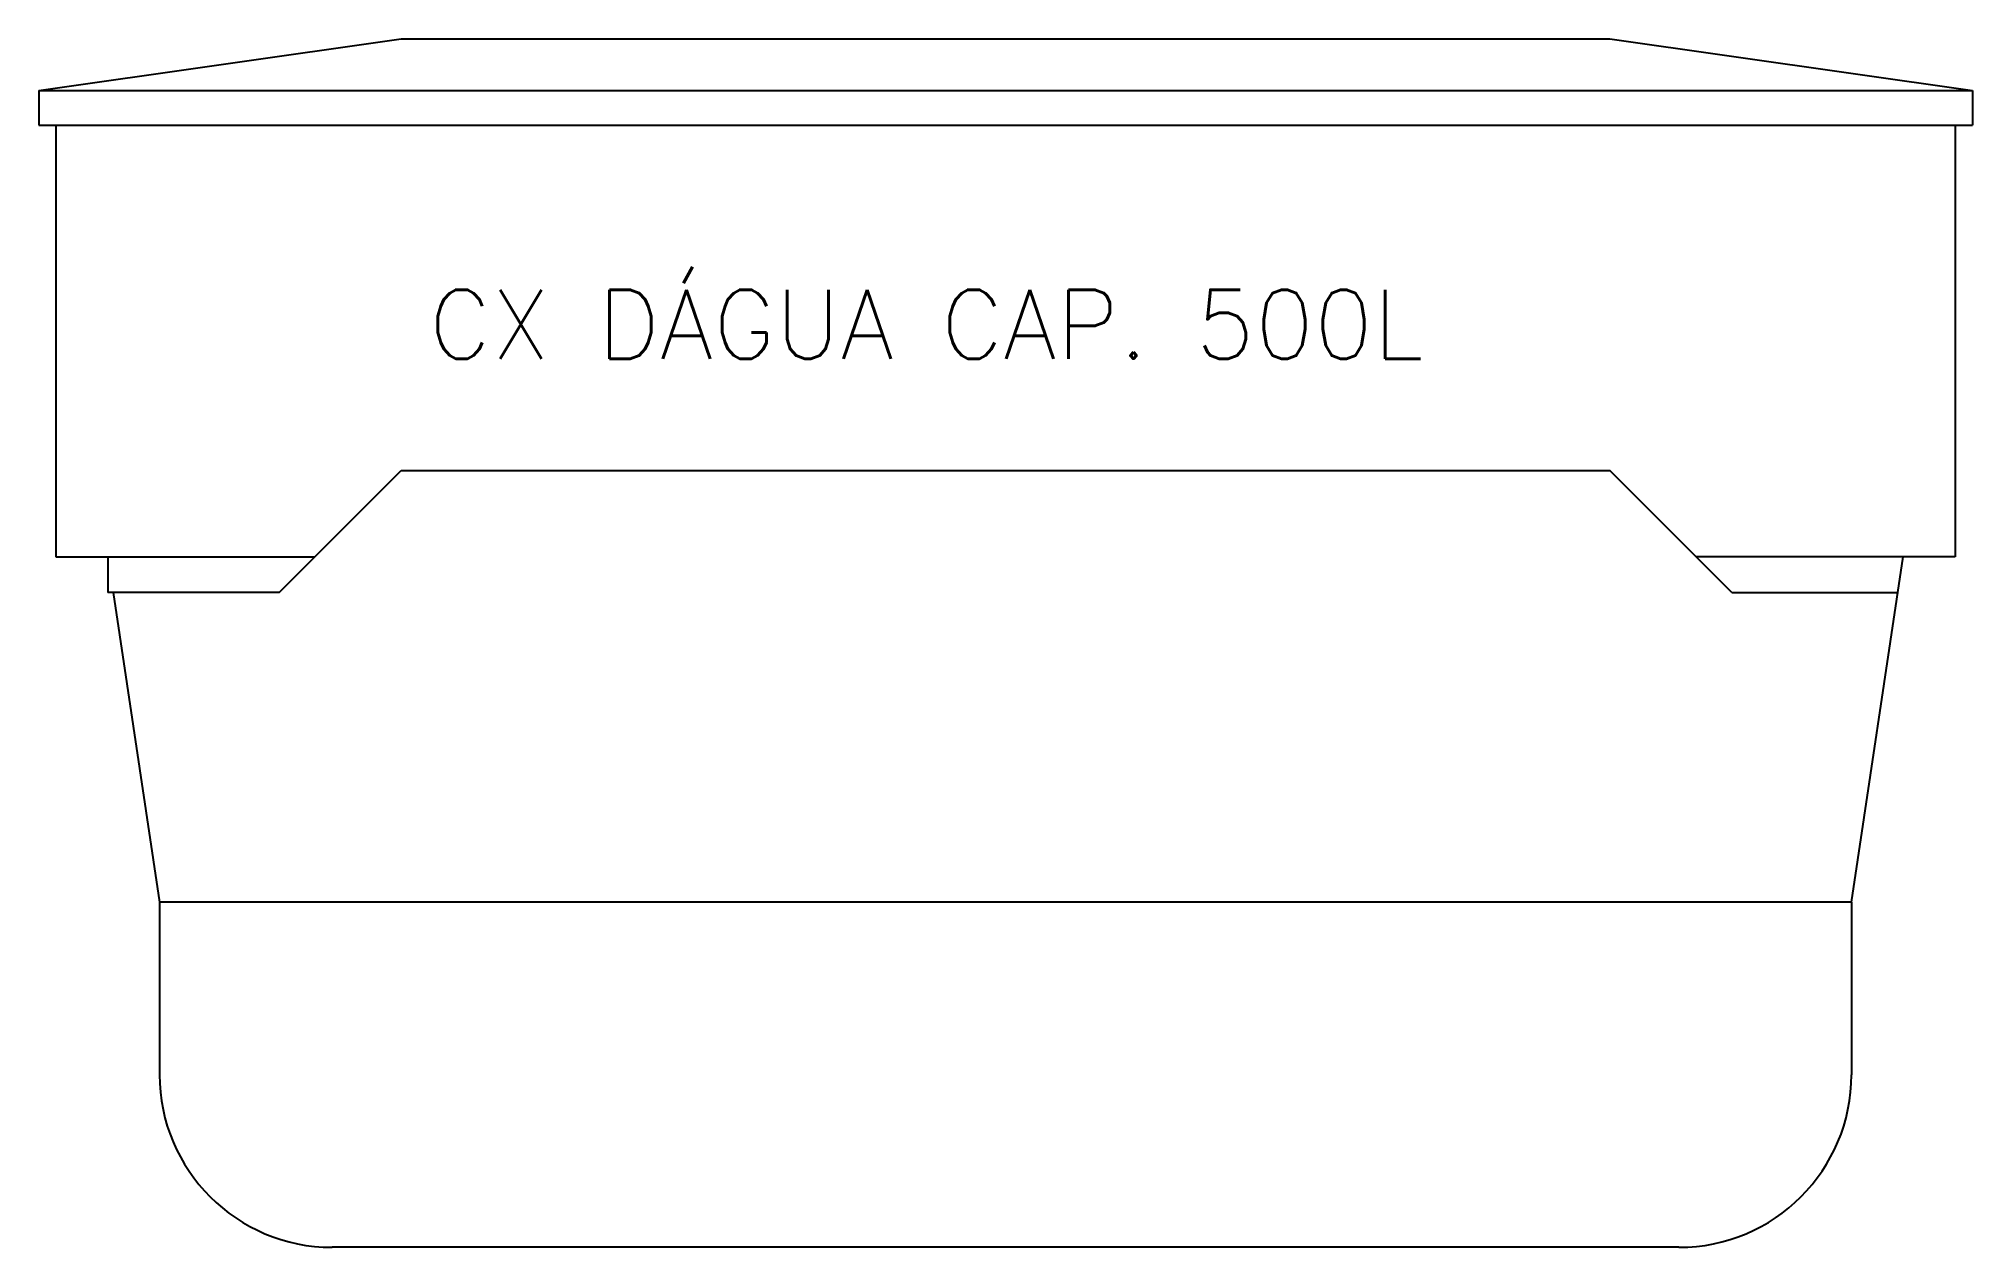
# Model space of a CAD drawing. Extents: x 10.99 to 12.11, y 2.93 to 3.63.
import ezdxf

# ---------------------------------------------------------------- set-up
doc = ezdxf.new("R2010")
doc.units = 0
doc.header["$LTSCALE"] = 0.03
doc.header["$MEASUREMENT"] = 0
doc.layers.add('LOUÇAS', color=7, linetype='CONTINUOUS')
doc.styles.get("Standard").update_dxf_attribs({"font": 'simplex.shx'})

msp = doc.modelspace()

# ---------------------------------------------------------------- linework, layer by layer
at = {"layer": 'LOUÇAS', "linetype": 'CONTINUOUS'}
for p, q in [((10.9897, 3.6014), (11.1997, 3.6314)), ((11.1997, 3.6314), (11.8997, 3.6314)), ((11.8997, 3.6314), (12.1097, 3.6014)), ((10.9897, 3.6014), (12.1097, 3.6014)), ((10.9897, 3.6014), (10.9897, 3.5814)), ((12.1097, 3.6014), (12.1097, 3.5814)), ((10.9897, 3.5814), (12.1097, 3.5814)), ((10.9997, 3.5814), (10.9997, 3.3314)), ((12.0997, 3.5814), (12.0997, 3.3314)), ((11.129, 3.3107), (11.1997, 3.3814)), ((11.1997, 3.3814), (11.8997, 3.3814)), ((11.9704, 3.3107), (11.8997, 3.3814)), ((10.9997, 3.3314), (11.1497, 3.3314)), ((11.0297, 3.3314), (11.0297, 3.3107)), ((12.0997, 3.3314), (11.9497, 3.3314)), ((12.0397, 3.1314), (12.0697, 3.3314)), ((11.129, 3.3107), (11.0297, 3.3107)), ((11.0328, 3.3107), (11.0597, 3.1314)), ((11.9704, 3.3107), (12.0666, 3.3107)), ((11.0597, 3.1314), (11.0597, 3.0314)), ((12.0397, 3.1314), (11.0597, 3.1314)), ((12.0397, 3.1314), (12.0397, 3.0314)), ((11.9397, 2.9314), (11.1597, 2.9314))]:
    msp.add_line(p, q, dxfattribs=at)
for centre, start, end in [((11.1597, 3.0314), 180, 270), ((11.9397, 3.0314), 270, 0)]:
    msp.add_arc(centre, 0.1, start, end, dxfattribs=at)

# ---------------------------------------------------------------- texts
msp.add_text('CX DÁGUA CAP. 500L', height=0.04, dxfattribs=at).set_placement((11.2158, 3.446))

doc.saveas('drawing.dxf')
